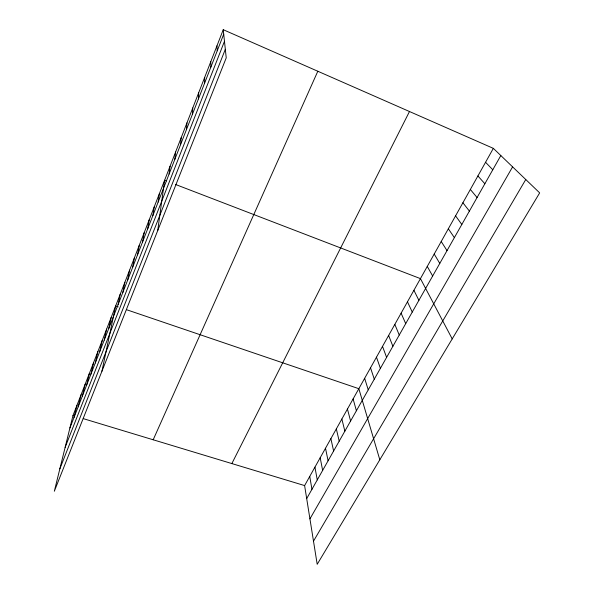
<?xml version="1.0" encoding="UTF-8"?>
<svg xmlns="http://www.w3.org/2000/svg" width="594" height="594" viewBox="0 0 594 594"><rect width="100%" height="100%" fill="white"/><g stroke="black" fill="none" stroke-linecap="round" stroke-linejoin="round"><path stroke-width="0.89" d="M204.611 83.123L204.663 77.413M198.448 98.901L198.663 92.812M192.382 114.419L192.76 107.967M186.419 129.685L186.954 122.884M180.546 144.713L181.237 137.563M174.777 159.496L175.601 152.019M169.09 174.057L170.062 166.253M157.729 230.554L164.597 180.272L166.29 180.925M158.145 202.071L159.378 193.674M152.873 215.555L154.24 206.883M147.683 228.846L149.168 219.899M142.575 241.936L144.171 232.729M137.533 254.841L139.248 245.374M132.566 267.552L134.393 257.841M127.673 280.078L129.603 270.136M122.854 292.434L124.881 282.254M118.095 304.603L120.226 294.208M101.938 371.22L115.637 305.992L118.176 306.86M108.784 328.445L111.108 317.619M104.225 340.117L106.638 329.091M99.733 351.626L102.235 340.407M95.292 362.979L97.884 351.566M90.919 374.168L93.6 362.578M86.605 385.216L89.367 373.448M82.351 396.116L85.187 384.17M78.148 406.868L81.066 394.758M74.005 417.471L76.997 405.205M223.247 29.7L72.98 415.518L54.329 491.238L226.232 57.848L223.247 29.7L493.347 148.366L539.671 192.887L317.196 564.3L304.611 485.58L493.347 148.366M69.921 427.94L223.723 34.185M65.14 447.349L224.473 41.298M59.853 468.815L225.326 49.309M153.185 439.783L317.812 71.25M231.853 463.572L409.481 111.523M306.69 498.596L500.824 155.554M309.934 518.852L512.6 166.877M313.498 541.141L525.764 179.522M72.98 415.518L74.681 416.038M83.212 418.614L304.611 485.58M126.641 309.734L358.835 388.691L379.811 459.771M175.594 184.496L420.448 278.623L452.212 338.899M485.565 162.273L492.782 169.765M477.903 175.965L484.867 183.754M470.351 189.464L477.071 197.535M462.904 202.754L469.394 211.1M455.576 215.86L461.82 224.473M448.344 228.772L454.373 237.645M441.223 241.506L447.022 250.623M434.199 254.054L439.783 263.417M427.272 266.424L432.655 276.017M413.907 290.295L418.896 300.334M407.462 301.819L412.258 312.058M401.099 313.179L405.709 323.626M394.824 324.398L399.257 335.031M388.632 335.462L392.886 346.287M382.514 346.391L386.605 357.395M376.477 357.172L380.405 368.354M370.522 367.812L374.279 379.165M364.642 378.319L368.243 389.835M353.103 398.93L356.4 410.758M347.445 409.043L350.594 421.02M341.862 419.03L344.862 431.155M336.338 428.89L339.204 441.156M330.888 438.632L333.613 451.032M325.505 448.247L328.096 460.781M320.181 457.751L322.646 470.411M314.931 467.136L317.263 479.922M309.741 476.41L311.947 489.315M216.951 45.864L217.241 50.772M210.759 61.769L210.87 67.085"/></g></svg>
